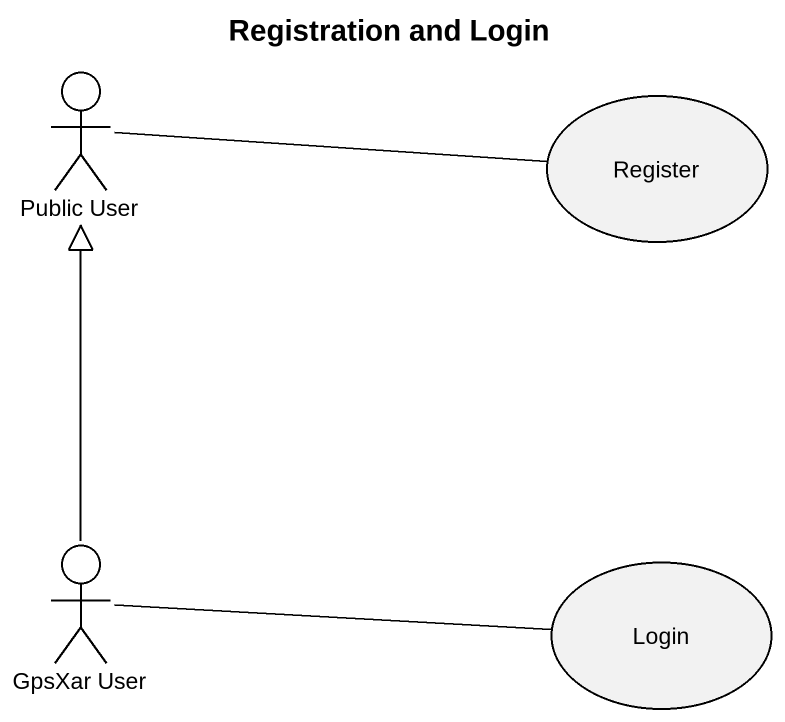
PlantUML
@startuml
title Registration and Login
actor "Public User" as Public_User
usecase Register
actor "GpsXar User" as GpsXar_User
usecase Login
Public_User -right- Register
GpsXar_User -up-|> Public_User
GpsXar_User -right- Login
@enduml
